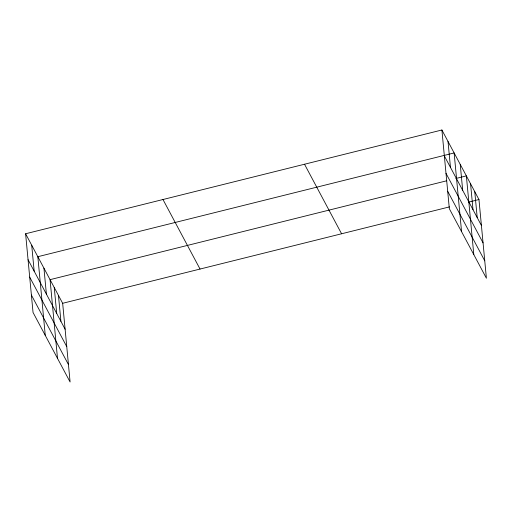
<?xml version="1.0" encoding="UTF-8"?>
<svg xmlns="http://www.w3.org/2000/svg" width="512" height="512" viewBox="0 0 512 512"><rect width="100%" height="100%" fill="white"/><g stroke="black" fill="none" stroke-linecap="round" stroke-linejoin="round"><path stroke-width="0.77" d="M25.6 233.76L62.662 303.296L70.099 382.01L33.043 312.467L25.6 233.76L441.901 129.99L478.957 199.533L486.4 278.24L449.338 208.704L441.901 129.99M446.733 180.781L50.061 279.654L57.498 358.362M455.789 178.522L466.362 175.891L473.798 254.598M62.662 303.296L449.523 206.874M468.39 202.17L478.957 199.533M444.352 155.923L481.408 225.466M445.997 173.344L483.059 242.88M447.693 191.283L484.755 260.826M304.518 164.237L341.581 233.773M162.976 199.514L200.038 269.056M28.051 259.686L65.114 329.229M29.696 277.107L66.758 346.65M31.392 295.053L68.454 364.589M474.758 191.654L477.21 217.587M470.56 183.77L473.011 209.702M460.243 164.416L462.694 190.349M461.568 231.648L454.131 152.941L37.83 256.704L45.267 335.418M448.013 141.466L450.464 167.398M58.458 295.418L60.909 321.35M54.259 287.533L56.71 313.466M43.942 268.179L46.394 294.112M31.712 245.229L34.163 271.162"/></g></svg>
